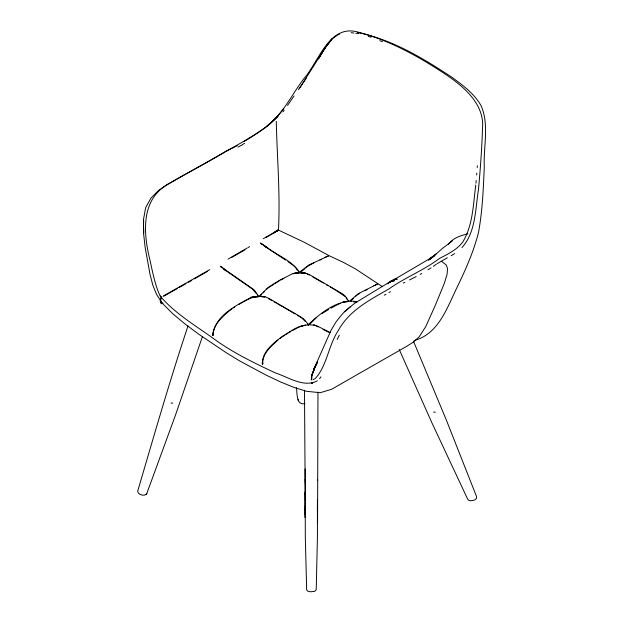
<?xml version="1.0" encoding="UTF-8"?>
<svg xmlns="http://www.w3.org/2000/svg" width="623" height="623" viewBox="0 0 623 623"><rect width="100%" height="100%" fill="white"/><g stroke="black" fill="none" stroke-linecap="round" stroke-linejoin="round"><path stroke-width="0.93" d="M305.262 505.012L305.2 517.643L305.262 493.533M305.231 514.832L305.247 491.773L305.27 501.289M305.215 502.839L305.317 536.971L306.648 589.724L307.575 591.079L310.604 591.811L314.755 591.32L316.219 589.685L317.434 536.925L317.419 507.768M317.971 392.046L317.566 522.759M305.254 510.689L305.27 508.306M262.735 364.12C262.104 353.802 270.974 346.279 277.959 340.057M312.139 382.724L312.123 383.573L311.796 382.771L312.123 383.573L312.17 383.075M262.735 364.073L262.75 362.399M212.63 335.338C214.701 316.313 234.879 306.041 250.002 298.02C251.318 295.341 259.37 298.316 257.533 295.325M276.269 121.345C277.079 157.541 280.342 193.823 278.458 230.089L304.569 242.425L329.201 255.734L343.296 262.314L355.538 268.934L382.444 286.689M212.63 335.283L212.723 333.624M477.241 167.525L477.358 165.749M476.657 174.993L476.805 173.116M475.785 184.992C473.231 204.087 473.052 224.872 462.897 241.81C457.399 249.441 447.999 254.052 439.371 258.514C423.585 270.499 404.895 277.539 388.838 289.002C369.961 299.78 349.269 310.464 338.429 330.291C328.461 345.142 326.966 365.981 315.293 378.496L313.12 379.711M475.956 183.209L476.198 180.538M212.98 335.174C213.261 325.089 221.461 317.652 228.532 311.5M312.941 372.11L311.998 375.093L314.179 368.349L331.039 330.291L335.976 322.013L340.205 316.577L344.355 311.85L354.744 303.214L386.953 283.613L391.4 281.261L394.367 280.778L390.847 281.378L388.145 283.115L391.4 281.261L389.484 282.375M188.021 325.93C169.744 380.614 153.912 436.069 137.636 491.36C138.298 494.763 143.243 496.149 146.031 494.537M313.026 372.515L312.022 375.544L311.687 379.859M202.452 336.537L175.647 414.661L146.724 493.681M313.26 371.324L314.226 368.964M313.385 371.682L314.459 369.182M315.417 366.013L313.424 370.389L315.479 365.849M337.191 339.418L339.309 335.182M314.599 368.224L315.705 365.989M315.744 365.74L311.617 375.467L311.274 379.89M315.409 365.935L314.179 368.349L316.772 363.435M315.425 366.379L314.35 368.473L315.604 366.036M316.92 363.536L315.822 365.133L317.644 361.799M315.62 365.841L314.802 367.274L315.682 365.802M146.569 493.953L145.93 494.623M146.841 493.494L146.35 494.241M306.625 77.579L299.749 87.89L325.829 46.818L331.919 39.085L338.273 34.467L339.675 34.101M315.822 365.133L316.842 363.63M294.048 95.981L287.499 105.458M298.394 89.673L300.021 87.313M283.006 111.813L284.127 110.224M259.16 296.392L268.007 287.561L279.034 280.576L293.036 273.474L299.453 272.952M319.552 378.745L320.97 376.837M448.529 244.193C452.983 237.752 460.771 235.704 467.896 233.757M283.714 108.69L276.978 116.929L266.792 126.5L278.053 116.065C268.03 126.383 256.069 134.389 243.764 141.709M161.404 297.109L161.902 296.54M429.263 259.518L431.171 257.813L393.222 280.148L396.189 278.473L393.214 279.992L397.194 279.135L393.082 279.976L389.632 281.962L387.95 283.932M428.476 260.375L430.711 257.782L434.036 256.178L430.719 257.977L433.818 256.146L431.887 257.4M430.275 259.067L442.821 248.094L452.687 240.712M316.048 317.855L309.818 324.233L308.369 324.98M264.417 291.564L263.21 292.794M430.392 259.051L436.038 254.059L431.241 257.821M462.04 247.533C475.917 231.974 475.287 209.227 478.448 189.75C480.302 169.557 481.844 149.31 482.475 129.039C484.959 104.89 464.851 87.516 446.893 75.243C419.84 57.176 390.777 40.853 359.175 32.396C329.053 22.934 319.233 61.342 304.125 78.342C290.606 96.067 281.105 118.222 261.458 130.23C249.706 138.088 237.425 145.104 224.965 151.763C207.07 162.969 188.138 172.291 170.04 183.146C140.455 198.098 143.134 232.667 149.987 260.141C152.316 270.896 154.418 281.791 158.421 292.078C158.515 292.693 161.1 297.708 160.142 295.855M260.367 295.473L261.831 294.126M350.305 300.512L358.241 293.729L377.265 284.111L373.792 285.848M305.06 268.544L300.854 272.126M355.671 296.229L356.808 295.224M353.49 298.316L350.687 300.722M161.225 297.249C159.893 298.588 159.496 305.363 162.915 303.463M344.355 311.85L350.733 306.415M257.899 296.945L258.42 296.423L257.945 295.216L253.95 289.742L221.11 266.815M306.08 267.579L307.248 266.597M266.574 289.29L268.256 287.888M161.513 297.553C160.469 298.658 160.056 305.138 162.79 303.066M229.194 311.009L231.951 308.992M280.031 338.546L282.094 337.027M317.341 380.809C303.884 388.082 288.208 377.024 275.343 372.912C253.25 362.493 231.11 351.878 211.516 337.098C193.901 324.692 174.572 312.878 160.461 296.462M268.902 287.429L273.933 284.119M357.361 294.843L359.744 293.347M433.312 266.325L436.341 264.222M307.809 266.216L313.782 262.89M437.112 263.716L447.345 257.79M233.329 307.988L234.754 307.069M282.78 336.529L284.913 335.143M286.339 334.224L287.764 333.305M427.97 269.806L431.03 267.859M277.258 230.837L276.176 231.515L278.411 230.089L273.31 232.776M321.826 313.634L328.679 309.483M277.18 230.946L265.974 237.565M451.161 255.742L454.658 253.592M263.272 238.71L278.411 230.089L273.489 233.142M274.704 283.629L279.244 280.934M163.467 295.917L209.834 269.603M163.678 296.275L177.641 288.348M228.026 259.113L247.175 248.047M231.515 257.548L244.847 249.854M239.107 304.304L242.269 302.451M288.558 332.838L290.933 331.452M238.009 147.044L242.464 144.84M388.97 292.506L390.419 291.665M188.45 282.297L191.783 280.381M194.283 278.94L207.591 271.348M384.344 295.17L385.933 294.258M248.016 247.565L249.644 246.638M420.198 274.377L421.771 273.489M280.786 280.062L283.878 278.317M330.992 308.175L337.456 304.678M186.059 283.652L179.151 287.514M242.736 144.349L244.598 143.313M243.056 301.991L246.326 300.255M292.514 330.533L296.603 328.368M416.219 276.565L409.545 279.937M277.048 230.72L276.067 231.234L278.411 230.089L276.051 231.297L277.048 230.783M403.307 283.068L404.818 282.305M364.844 290.723L367.103 289.625M247.144 299.819L250.166 298.394M297.358 328.01L299.632 326.95M338.219 304.32L340.508 303.261M377.382 284.143L376.331 284.579L377.795 283.948M319.926 260.009L321.561 259.285M324.715 257.463L328.601 255.936M328.492 255.889L308.704 265.11L299.484 272.196C291.86 260.437 277.282 255.555 266.558 247.051M237.238 145.704L228.594 150.018L167.182 184.494L158.577 190.443L151.062 197.982L145.673 207.552L143.461 219.631L143.672 233.314L143.64 228.563M250.89 298.121L253.888 297.148M300.333 326.686L303.362 325.736M414.778 340.345C437.658 333.959 446.489 309.686 455.623 290.341C464.649 271.815 473.215 253 478.402 232.971C482.381 211.688 483.292 190.038 484.219 168.451L484.289 166.8C483.323 146.592 489.483 124.857 481.065 105.653C474.173 93.505 462.655 85.094 451.582 77.042C422.635 58.009 391.672 39.265 357.337 32.505M293.776 273.474L297.467 272.656L303.783 272.695L309.576 274.681L342.533 293.861L345.446 296.291L348.755 301.47M295.302 273.053L293.402 273.575L298.682 273.061M293.16 273.871L294.687 273.466M304.904 403.642C295.769 405.565 297.459 392.817 296.369 387.646M308.097 324.754L308.689 324.747L302.015 325.837L305.55 325.253M347.447 301.672L342.884 302.147C347.167 300.971 351.979 300.488 356.27 301.844M308.416 324.747L314.514 325.206L313.564 325.12M353.436 301.828L355.624 301.851M353.42 301.415L356.995 301.851M353.428 301.516L355.009 301.439M351.31 301.08L350.679 301.08M300.917 273.084L305.8 273.217L300.87 272.96M171.013 403.065L172.742 403.034M348.67 301.135L348.927 301.135M305.535 325.159C296.906 325.922 289.812 332.051 282.546 336.186C273.661 343.016 261.878 351.598 262.384 364.097L262.353 362.306L262.392 363.894M302.459 273.061L303.806 273.045M261.613 296.704L265.024 296.891L258.755 296.205L252.556 297.272L259.012 296.727M261.738 296.587L265.312 296.774L268.747 298.355L299.056 315.853L303.44 318.774L308.432 324.443C319.358 314.537 332.129 303.471 347.237 301.571M301.353 272.562L300.722 272.562M433.6 412.076L435.345 412.192M313.782 325.408L314.747 325.494M313.828 324.996L316.149 325.518L330.642 332.69M351.107 32.692L353.957 33.05M355.85 33.284L358.7 33.642M368.333 36.446L370.958 37.209M315.978 325.899L318.096 326.88M379.82 40.674L382.483 41.718M328.718 332.269L323.127 329.466M307.287 273.988L309.382 275.047M268.568 298.729L271.94 300.621M312.785 276.939L317.979 279.898M274.167 301.89L276.386 303.16M318.75 280.342L323.36 282.99M277.889 304.024L282.492 306.672M326.468 284.789L328.025 285.692M283.263 307.116L289.493 310.721M290.279 311.181L294.975 313.922M330.361 287.047L335.057 289.796M297.296 315.293L298.838 316.204M335.836 290.248L345.134 296.556M260.391 243.165L261.987 244.154M441.52 261.271L446.232 264.993L447.548 268.568L447.088 274.284L444.401 283.146L435.173 305.636L425.665 326.748L419.256 336.708L413.501 342.035L406.648 346.349L331.561 389.282L320.199 392.716L306.625 391.314L294.111 387.475L280.366 381.86L266.348 375.241L239.941 361.083L226.788 353.093L198.675 334.154L184.704 323.719L172.641 313.626L162.424 303.354L156.638 294.593L152.83 285.155L149.979 274.182L145.136 247.323L143.516 232.947L143.578 220.02L143.602 222.863M260.445 243.134L266.582 247.074L261.255 243.624M300.146 317.021L301.454 317.839M285.529 260.048L264.074 245.883L266.317 247.378M287.873 261.621L292.802 265.016M307.225 324.217L308.362 324.98M220.293 266.325L221.796 267.368M220.347 266.294L221.858 267.345M251.972 288.698L223.75 269.175L225.869 270.748M302.03 318.26L305.34 321.398M221.905 267.368L226.133 270.444M252.541 289.15L256.668 293.892M298.277 271.846L299.383 272.734M293.355 265.468L295.582 267.555M277.99 229.677L278.325 230.089M295.575 267.54L297.373 270.281M346.115 297.794L346.995 299.118M399.218 349.441L431.98 422.986L467.632 499.085L468.527 500.183L470.513 500.822L474.71 500.028L476.657 498.182L476.322 495.994L446.13 419.513L413.407 341.077M311.975 383.083L312.123 383.573L312.1 382.709L312.154 383.122M298.074 399.444L298.308 400.791M312.092 383.153L312.123 383.573L312.1 382.709M305.169 479.297L305.192 480.535M317.543 519.021L317.465 511.335M317.45 479.453L317.465 480.489M305.208 481.758L305.262 494.685M304.483 390.239L305.27 503.384M305.138 468.932L305.215 482.529M317.419 505.549L317.434 508.267M317.45 512.044L317.419 500.074M213.121 333.718L212.98 335.353L213.128 333.687M325.089 47.831L318.423 58.905L325.829 46.818L325.089 47.831L331.919 39.085L325.089 47.831M392.163 280.521L389.632 281.962L392.856 280.319L392.163 280.521M261.403 296.244L260.687 296.221L261.364 296.252"/></g></svg>
